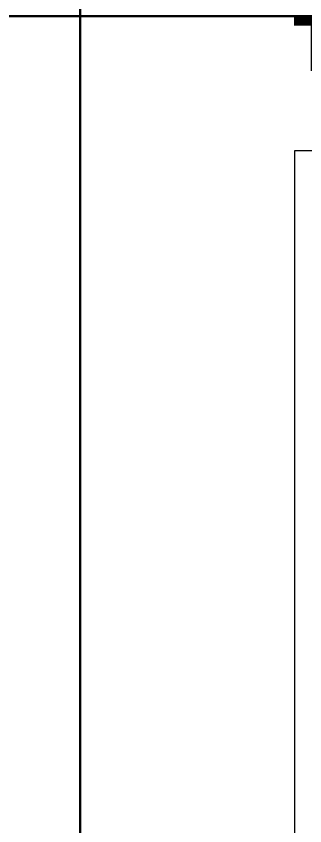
# Model space of a CAD drawing. Header units: metres. Extents: x -12400 to 1, y 0 to 106422.
# Drawn here: x -12249.06 to -12243.67, y 106349.45 to 106364.54 of the extents above; entities that cross this region are included whole.
import ezdxf

# ---------------------------------------------------------------- set-up
doc = ezdxf.new("R2010")
doc.units = ezdxf.units.M
doc.layers.add('TBLOCK-BORDER-OUTSIDE', color=240, linetype='Continuous', lineweight=0)
doc.styles.add('arialBOLD', font='arialbd.ttf', dxfattribs={"height": 0.2})

# ---------------------------------------------------------------- blocks, each defined once
blk = doc.blocks.new('A$Ceba0e023')
at = {"layer": 'DEFPOINTS'}
for p, q in [((9.094947017729282e-13, 0), (9.094947017729282e-13, 50.93368421075866)), ((9.094947017729282e-13, 50.93368421075866), (76.19999999988067, 50.93368421075866)), ((76.19999999988067, 50.93368421075866), (76.19999999988067, 0)), ((76.19999999988067, 0), (9.094947017729282e-13, 0))]:
    blk.add_line(p, q, dxfattribs=at)
at = {"layer": 'TBLOCK-BORDER-OUTSIDE'}
for p, q in [((4.010526315688367, 2.506578947941307), (4.010526315688367, 48.42710526427254)), ((4.010526315688367, 48.42710526427254), (73.69342105266787, 48.42710526427254))]:
    blk.add_line(p, q, dxfattribs=at)
blk.add_lwpolyline([(73.69342105253327, 2.506578948481547), (4.010526315688367, 2.506578948481547), (4.010526315688367, 48.42710526427254), (73.69342105253327, 48.42710526427254)], close=True, dxfattribs=at)
at = {"layer": 'DEFPOINTS', "style": 'arialBOLD'}
blk.add_text('TB 01B (NHA) For projects above PhP 50M', height=1.0026315789474, dxfattribs=at).set_placement((3.980433689853271, -1.019729661808469))

msp = doc.modelspace()

# ---------------------------------------------------------------- block references
at = {"xscale": 0.999738737056323, "yscale": 0.999738737056323, "zscale": 0.999738737056323}
for p in [(-12324.04650369743, 106364.5448210676), (-12247.86641193386, 106364.5448210676), (-12324.04650369743, 106313.6244439411), (-12247.86641193386, 106313.6244439411)]:
    msp.add_blockref('A$Ceba0e023', p, dxfattribs=at)

doc.saveas('drawing.dxf')
